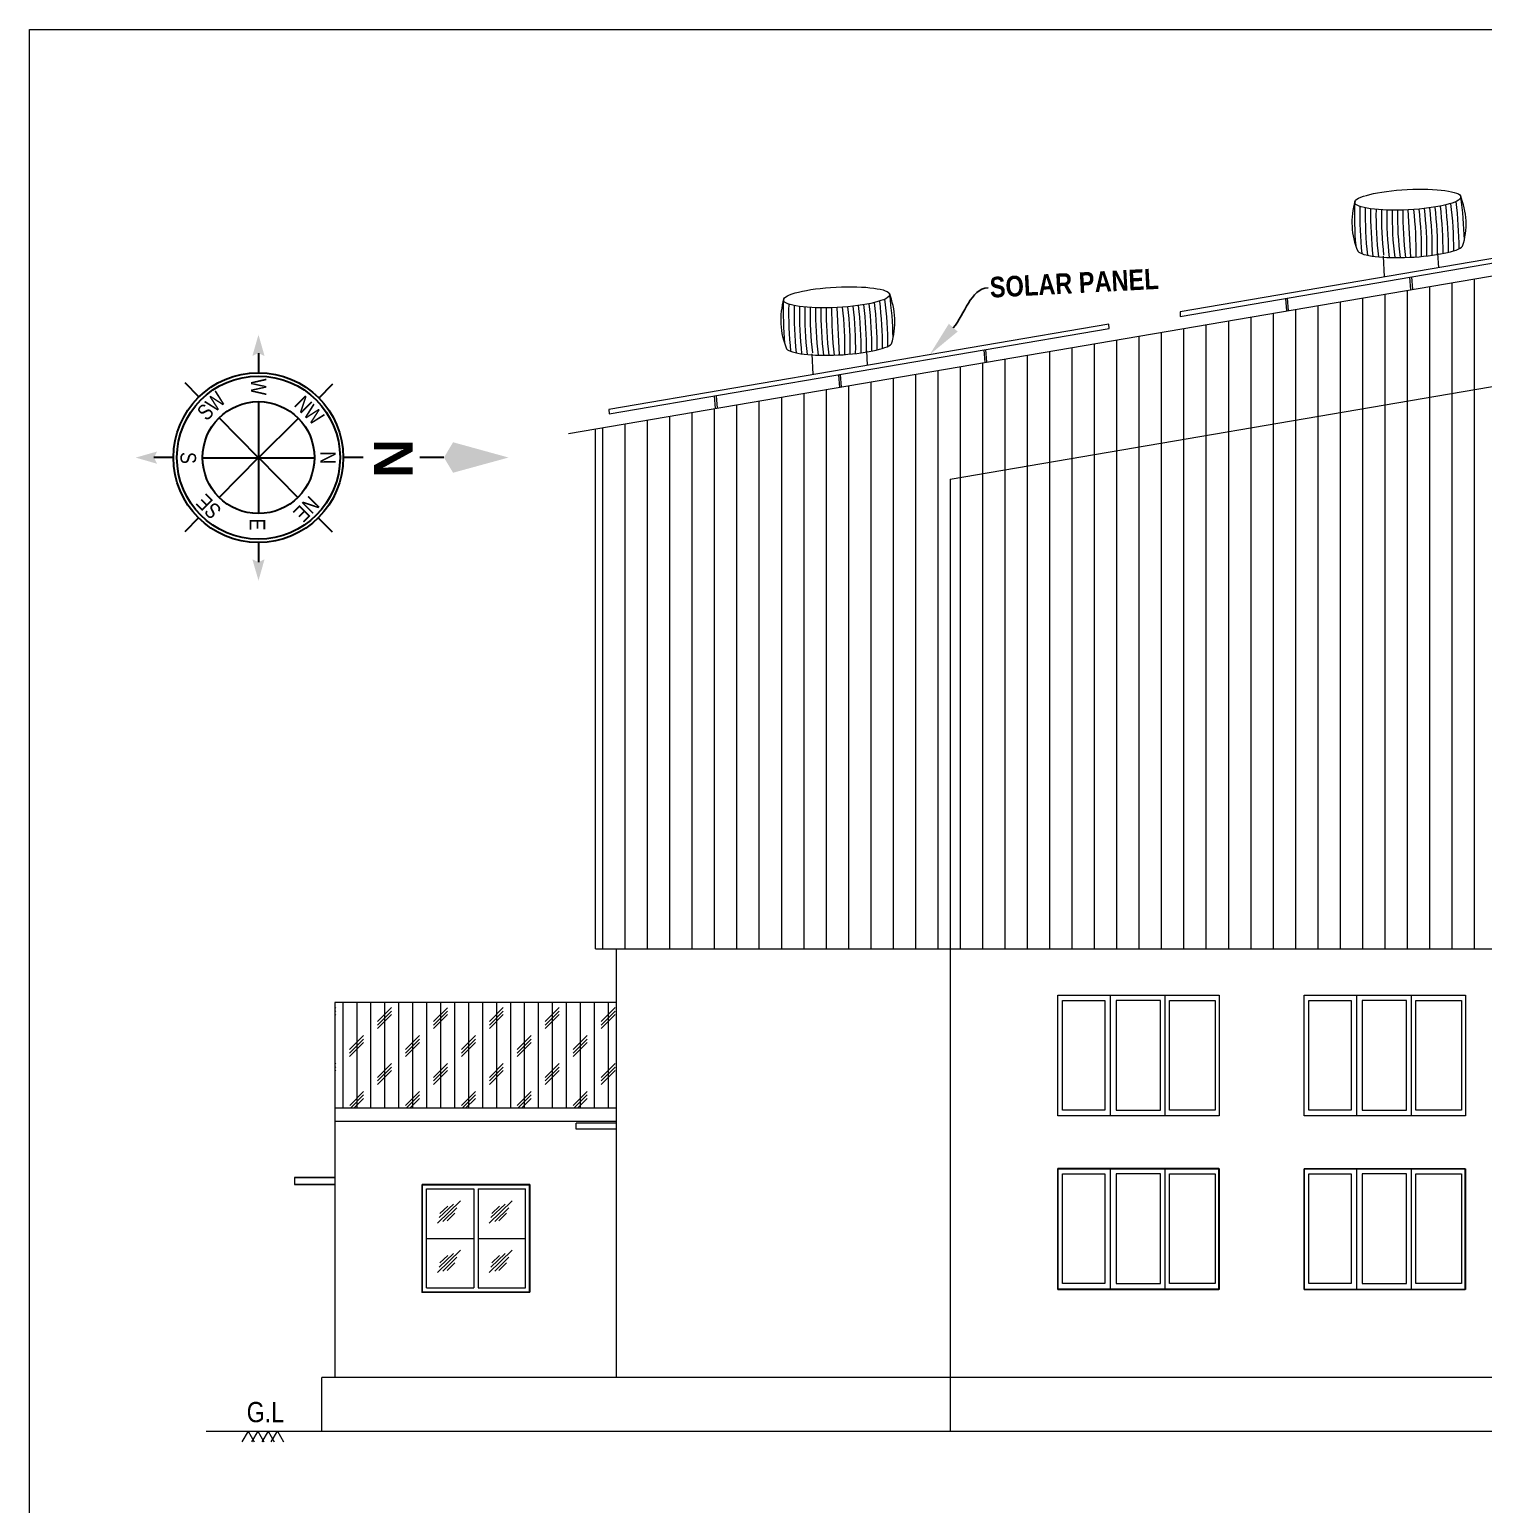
# Model space of a CAD drawing. Header units: metres. Extents: x -1559856 to -1559563, y 43807 to 43972.
# Drawn here: x -1559856.28 to -1559839.76, y 43955.51 to 43972.27 of the extents above; entities that cross this region are included whole.
import ezdxf
from ezdxf import colors
from ezdxf.entities.mleader import LeaderData, LeaderLine
from ezdxf.math import Vec2, Vec3

# ---------------------------------------------------------------- set-up
doc = ezdxf.new("R2010")
doc.units = ezdxf.units.M
doc.header["$LTSCALE"] = 750
doc.header["$MEASUREMENT"] = 0
doc.layers.get('0').update_dxf_attribs({"lineweight": 5})
for name, color, linetype in [('BLK_1_FLR_0_ROOM_1_LIGHT_VENTILATION_1', 5, 'Continuous'), ('doripalli', 144, 'Continuous'), ('LANDSCAPE', 54, 'Continuous')]:
    doc.layers.add(name, color=color, linetype=linetype)
doc.styles.add('3', font='swissck.ttf', dxfattribs={"height": 0.28})
doc.styles.add('K', font='swissc.ttf', dxfattribs={"height": 0.25})
doc.styles.add('sunahari', font='ARIALNB.TTF', dxfattribs={"height": 0.345})

# ---------------------------------------------------------------- blocks, each defined once
blk = doc.blocks.new('A$C1F410503')
for points in [[(1.583, 4.805), (1.386, 4.09), (1.583, 3.973)], [(1.583, 3.973), (1.779, 4.09), (1.583, 4.805)], [(0, 1.583), (0.275, 1.661), (0.236, 1.583)], [(0.275, 1.504), (0.236, 1.583), (0, 1.583)], [(2.894, 1.661), (2.933, 1.583), (3.169, 1.583)], [(3.169, 1.583), (2.894, 1.504), (2.933, 1.583)], [(1.584, 0), (1.506, 0.275), (1.584, 0.236)], [(1.663, 0.275), (1.584, 0.236), (1.584, 0)]]:
    blk.add_solid(points)
at = {"layer": 'LANDSCAPE', "color": 1, "lineweight": 30, "ltscale": 20}
for p, q in [((1.583, 3.973), (1.583, 3.663)), ((1.584, 2.933), (1.584, 2.675)), ((0.816, 2.36), (0.635, 2.542)), ((2.36, 2.353), (2.542, 2.534)), ((1.585, 0.862), (1.585, 2.304)), ((1.586, 1.583), (1.078, 2.096)), ((1.584, 1.583), (2.096, 2.091)), ((0.236, 1.583), (0.49, 1.583)), ((0.863, 1.583), (2.305, 1.583)), ((1.586, 1.583), (1.07, 1.078)), ((1.584, 1.583), (2.096, 1.075)), ((2.679, 1.583), (2.933, 1.583)), ((0.802, 0.816), (0.622, 0.64)), ((2.362, 0.811), (2.541, 0.633)), ((1.584, 0.487), (1.584, 0.236))]:
    blk.add_line(p, q, dxfattribs=at)
for centre, radius in [((1.584, 1.581), 1.094), ((1.584, 1.583), 1.051), ((1.584, 1.583), 0.721)]:
    blk.add_circle(centre, radius, dxfattribs=at)
at = {"layer": 'doripalli', "color": 4, "lineweight": 30, "style": '3'}
for s, p in [('N', (1.502, 2.379)), ('W', (0.564, 1.485)), ('E', (2.368, 1.469)), ('S', (1.512, 0.578))]:
    blk.add_text(s, height=0.2, dxfattribs=at).set_placement(p)
for s, rotation, p in [('NW', 45, (0.91, 2.031)), ('NE', 315, (2.064, 2.242)), ('SW', 135, (1.12, 0.915)), ('SE', 225, (2.253, 1.119))]:
    blk.add_text(s, height=0.2, rotation=rotation, dxfattribs=at).set_placement(p)
at = {"layer": 'doripalli', "color": 3, "lineweight": 30, "ltscale": 20, "insert": (1.343, 3.571), "char_height": 0.5, "width": 0.43438, "attachment_point": 1, "style": '3'}
blk.add_mtext('\\A1;{\\fSwis721 BlkOul BT|b1|i0|c0|p82;\\C4;N}', dxfattribs=at)

msp = doc.modelspace()

# ---------------------------------------------------------------- hatches: boundary and pattern name
at = {"ltscale": 0.1}
h = msp.add_hatch(dxfattribs=at)
h.set_pattern_fill('ANSI31', color=0, scale=0.08, angle=45, style=0)
h.set_pattern_definition([(90, (-1549985.92988, 43820.98005), (-0.254, 0), [])])
h.paths.add_polyline_path([(-1559821.91044, 43967.1637), (-1559833.86544, 43969.2069), (-1559845.82043, 43967.1637), (-1559845.82043, 43961.82359), (-1559821.91044, 43961.82472)], flags=17)
h.paths.add_polyline_path([(-1559845.82043, 43967.1637), (-1559833.86544, 43969.2069), (-1559821.91044, 43967.1637), (-1559821.91044, 43967.77343), (-1559835.76044, 43970.14051), (-1559849.85041, 43967.73242), (-1559849.85041, 43961.8234), (-1559845.82043, 43961.82359)])
h.paths.add_polyline_path([(-1559800.65047, 43967.73254), (-1559811.40044, 43969.5698), (-1559821.91044, 43967.77355), (-1559821.91044, 43961.82353), (-1559800.65047, 43961.82454)])
h = msp.add_hatch()
h.set_pattern_fill('CORK', scale=0.05, angle=90, style=0)
h.set_pattern_definition([(90, (-1549985.92988, 43820.98005), (-0.15875, 0), []), (225, (-1549985.8505, 43821.05943), (0.317500137, -0.317500137), [0.2245065, -0.2245065]), (225, (-1549985.8505, 43821.0991), (0.317500137, -0.317500137), [0.2245065, -0.2245065]), (225, (-1549985.8505, 43821.1388), (0.317500137, -0.317500137), [0.2245065, -0.2245065])])
h.paths.add_polyline_path([(-1559849.61044, 43961.21356), (-1559852.81044, 43961.21356), (-1559852.81044, 43960.01356), (-1559849.61044, 43960.01356)])

# ---------------------------------------------------------------- linework, layer by layer
at = {"color": 7, "ltscale": 0.1}
for p, q in [((-1559840.58408, 43969.68534), (-1559840.61222, 43970.2244)), ((-1559840.89859, 43969.69881), (-1559840.88619, 43969.46133)), ((-1559840.2789, 43969.73115), (-1559840.27032, 43969.56659)), ((-1559847.07572, 43968.57587), (-1559847.10385, 43969.11493)), ((-1559847.39022, 43968.58934), (-1559847.37782, 43968.35186)), ((-1559846.77053, 43968.62168), (-1559846.76195, 43968.45712))]:
    msp.add_line(p, q, dxfattribs=at)
at = {"color": 0, "ltscale": 0.1}
for p, q in [((-1559850.15475, 43967.68041), (-1559835.76044, 43970.14051)), ((-1559845.82043, 43967.1637), (-1559833.86544, 43969.2069)), ((-1559849.85041, 43961.8234), (-1559849.85041, 43967.73242)), ((-1559849.85041, 43961.8234), (-1559821.91044, 43961.82472)), ((-1559849.61044, 43956.95237), (-1559849.61044, 43961.82339)), ((-1559849.61044, 43959.77565), (-1559850.07044, 43959.77565)), ((-1559853.27044, 43959.22465), (-1559852.81044, 43959.22465)), ((-1559853.27044, 43959.22465), (-1559853.27044, 43959.14798)), ((-1559852.81044, 43959.22463), (-1559853.27044, 43959.22463)), ((-1559853.27044, 43959.22463), (-1559853.27044, 43959.14796)), ((-1559853.27044, 43959.14798), (-1559852.81044, 43959.14798)), ((-1559852.81044, 43959.14796), (-1559853.27044, 43959.14796)), ((-1559850.59418, 43959.14798), (-1559851.82085, 43959.14798)), ((-1559851.82085, 43957.92132), (-1559851.82085, 43959.14798)), ((-1559850.59418, 43959.14798), (-1559850.59418, 43957.92132)), ((-1559851.76974, 43959.09687), (-1559851.23307, 43959.09687)), ((-1559851.76974, 43957.97243), (-1559851.76974, 43959.09687)), ((-1559851.3851, 43958.96099), (-1559851.64586, 43958.70822)), ((-1559851.23307, 43959.09687), (-1559851.23307, 43957.97243)), ((-1559851.18196, 43959.09687), (-1559850.64529, 43959.09687)), ((-1559851.18196, 43959.09687), (-1559851.18196, 43957.97243)), ((-1559850.79732, 43958.96099), (-1559851.05808, 43958.70822)), ((-1559850.64529, 43957.97243), (-1559850.64529, 43959.09687)), ((-1559851.62669, 43958.77054), (-1559851.46461, 43958.92485)), ((-1559851.61722, 43958.81765), (-1559851.5283, 43958.90127)), ((-1559851.58297, 43958.72544), (-1559851.4237, 43958.88265)), ((-1559851.53559, 43958.73345), (-1559851.44925, 43958.81972)), ((-1559851.03891, 43958.77054), (-1559850.87683, 43958.92485)), ((-1559851.02944, 43958.81765), (-1559850.94052, 43958.90127)), ((-1559850.9952, 43958.72544), (-1559850.83592, 43958.88265)), ((-1559850.94782, 43958.73345), (-1559850.86147, 43958.81972)), ((-1559851.76974, 43958.53465), (-1559851.23307, 43958.53465)), ((-1559851.18196, 43958.53465), (-1559850.64529, 43958.53465)), ((-1559851.3851, 43958.39877), (-1559851.64586, 43958.146)), ((-1559851.62669, 43958.20832), (-1559851.46461, 43958.36263)), ((-1559851.61722, 43958.25543), (-1559851.5283, 43958.33905)), ((-1559851.58297, 43958.16322), (-1559851.4237, 43958.32042)), ((-1559850.79732, 43958.39877), (-1559851.05808, 43958.146)), ((-1559851.03891, 43958.20832), (-1559850.87683, 43958.36263)), ((-1559851.02944, 43958.25543), (-1559850.94052, 43958.33905)), ((-1559850.9952, 43958.16322), (-1559850.83592, 43958.32042)), ((-1559851.53559, 43958.17123), (-1559851.44925, 43958.2575)), ((-1559850.94782, 43958.17123), (-1559850.86147, 43958.2575)), ((-1559851.76974, 43957.97243), (-1559851.23307, 43957.97243)), ((-1559851.18196, 43957.97243), (-1559850.64529, 43957.97243)), ((-1559851.82085, 43957.92132), (-1559850.59418, 43957.92132)), ((-1559852.9604, 43956.34275), (-1559852.96041, 43956.95356)), ((-1559854.27266, 43956.3437), (-1559799.54998, 43956.34393))]:
    msp.add_line(p, q, dxfattribs=at)
at = {"color": 7, "ltscale": 0.2}
for p, q in [((-1559840.59802, 43969.45898), (-1559840.586, 43969.31578)), ((-1559840.57789, 43969.46242), (-1559840.56587, 43969.31922)), ((-1559841.98813, 43969.22139), (-1559841.97611, 43969.0782)), ((-1559845.4368, 43968.63199), (-1559845.42478, 43968.4888)), ((-1559845.41667, 43968.63543), (-1559845.40465, 43968.49224)), ((-1559847.08965, 43968.3495), (-1559847.07763, 43968.20631)), ((-1559847.06952, 43968.35294), (-1559847.0575, 43968.20975)), ((-1559848.47976, 43968.11192), (-1559848.46774, 43967.96873)), ((-1559845.82043, 43967.1637), (-1559845.82043, 43956.34372)), ((-1559844.00087, 43961.29787), (-1559844.00087, 43959.92575)), ((-1559843.37785, 43961.29787), (-1559843.37785, 43959.92575)), ((-1559841.20205, 43961.29787), (-1559841.20205, 43959.92575)), ((-1559840.57903, 43961.29787), (-1559840.57903, 43959.92575)), ((-1559852.81044, 43961.21356), (-1559852.81044, 43956.95356)), ((-1559844.00087, 43959.32575), (-1559844.00087, 43957.95363)), ((-1559843.37785, 43959.32575), (-1559843.37785, 43957.95363)), ((-1559841.20205, 43959.32575), (-1559841.20205, 43957.95363)), ((-1559840.57903, 43959.32575), (-1559840.57903, 43957.95363))]:
    msp.add_line(p, q, dxfattribs=at)
at = {"color": 0, "ltscale": 0.2}
for p, q in [((-1559842.00826, 43969.21795), (-1559841.99624, 43969.07476)), ((-1559848.49989, 43968.10848), (-1559848.48787, 43967.96529)), ((-1559849.61044, 43961.21356), (-1559852.81044, 43961.21356)), ((-1559849.61044, 43960.01356), (-1559852.81044, 43960.01356)), ((-1559849.61044, 43959.86356), (-1559852.81044, 43959.86356)), ((-1559850.07044, 43959.77565), (-1559850.07044, 43959.84565)), ((-1559849.61044, 43959.84565), (-1559850.07044, 43959.84565)), ((-1559800.89044, 43956.95356), (-1559852.96041, 43956.95356))]:
    msp.add_line(p, q, dxfattribs=at)
at = {"color": 0}
for p, q in [((-1559853.79838, 43956.34369), (-1559853.8692, 43956.22103)), ((-1559853.79838, 43956.34369), (-1559853.72756, 43956.22103)), ((-1559853.6886, 43956.34369), (-1559853.75942, 43956.22103)), ((-1559853.6886, 43956.34369), (-1559853.61778, 43956.22103)), ((-1559853.57128, 43956.34369), (-1559853.6421, 43956.22103)), ((-1559853.57128, 43956.34369), (-1559853.50046, 43956.22103)), ((-1559853.46791, 43956.34369), (-1559853.53873, 43956.22103)), ((-1559853.46424, 43956.34369), (-1559853.39343, 43956.22103))]:
    msp.add_line(p, q, dxfattribs=at)
at = {"color": 7, "ltscale": 0.2}
for points in [[(-1559701.9239, 43862.94666), (-1559856.28176, 43862.94666), (-1559856.28176, 43972.27391), (-1559701.9239, 43972.27391)], [(-1559844.59422, 43961.29787), (-1559842.76225, 43961.29787), (-1559842.76225, 43959.92575), (-1559844.59422, 43959.92575)], [(-1559841.7954, 43961.29787), (-1559839.96343, 43961.29787), (-1559839.96343, 43959.92575), (-1559841.7954, 43959.92575)], [(-1559844.5423, 43961.23854), (-1559844.06021, 43961.23854), (-1559844.06021, 43959.9925), (-1559844.5423, 43959.9925)], [(-1559843.42977, 43961.23854), (-1559843.93412, 43961.23854), (-1559843.93412, 43959.9925), (-1559843.42977, 43959.9925)], [(-1559842.80675, 43959.9925), (-1559843.32594, 43959.9925), (-1559843.32594, 43961.23854), (-1559842.80675, 43961.23854)], [(-1559841.74349, 43961.23854), (-1559841.26139, 43961.23854), (-1559841.26139, 43959.9925), (-1559841.74349, 43959.9925)], [(-1559840.63095, 43961.23854), (-1559841.1353, 43961.23854), (-1559841.1353, 43959.9925), (-1559840.63095, 43959.9925)], [(-1559840.00793, 43959.9925), (-1559840.52712, 43959.9925), (-1559840.52712, 43961.23854), (-1559840.00793, 43961.23854)], [(-1559844.59422, 43959.32575), (-1559842.76225, 43959.32575), (-1559842.76225, 43957.95363), (-1559844.59422, 43957.95363)], [(-1559841.7954, 43959.32575), (-1559839.96343, 43959.32575), (-1559839.96343, 43957.95363), (-1559841.7954, 43957.95363)], [(-1559844.5423, 43959.26641), (-1559844.06021, 43959.26641), (-1559844.06021, 43958.02038), (-1559844.5423, 43958.02038)], [(-1559843.42977, 43959.26641), (-1559843.93412, 43959.26641), (-1559843.93412, 43958.02038), (-1559843.42977, 43958.02038)], [(-1559842.80675, 43958.02038), (-1559843.32594, 43958.02038), (-1559843.32594, 43959.26641), (-1559842.80675, 43959.26641)], [(-1559841.74349, 43959.26641), (-1559841.26139, 43959.26641), (-1559841.26139, 43958.02038), (-1559841.74349, 43958.02038)], [(-1559840.63095, 43959.26641), (-1559841.1353, 43959.26641), (-1559841.1353, 43958.02038), (-1559840.63095, 43958.02038)], [(-1559840.00793, 43958.02038), (-1559840.52712, 43958.02038), (-1559840.52712, 43959.26641), (-1559840.00793, 43959.26641)]]:
    msp.add_lwpolyline(points, close=True, dxfattribs=at)
at = {"color": 0, "ltscale": 0.2}
for points in [[(-1559843.20577, 43969.0649), (-1559843.2031, 43969.01375), (-1559837.52079, 43969.9849), (-1559837.52346, 43970.03605)], [(-1559849.6974, 43967.95542), (-1559849.69473, 43967.90427), (-1559844.01242, 43968.87543), (-1559844.01509, 43968.92658)]]:
    msp.add_lwpolyline(points, close=True, dxfattribs=at)
at = {"color": 7, "ltscale": 0.1}
for centre, radius, start, end in [((-1559840.79138, 43970.06285), 0.8358, 342.396135, 22.784537), ((-1559844.4611, 43969.76561), 4.48755, 1.502687, 7.758755), ((-1559840.41722, 43970.08238), 0.8358, 163.190421, 203.127167), ((-1559836.73636, 43970.16875), 4.48755, 178.209852, 184.478736), ((-1559836.73636, 43970.16875), 4.42651, 178.789672, 185.735804), ((-1559836.73636, 43970.16875), 4.36546, 178.984145, 186.052936), ((-1559836.73636, 43970.16875), 4.30442, 179.106293, 186.285286), ((-1559836.73636, 43970.16875), 4.24338, 179.187177, 186.474684), ((-1559836.73636, 43970.16875), 4.18234, 179.23853, 186.330744), ((-1559836.73636, 43970.16875), 4.12129, 179.26602, 186.774357), ((-1559836.73636, 43970.16875), 4.06025, 179.27264, 186.894956), ((-1559836.73636, 43970.16875), 3.99921, 179.25993, 186.999209), ((-1559836.73636, 43970.16875), 3.93817, 179.2285, 187.088065), ((-1559844.4611, 43969.76561), 3.93817, 358.886083, 6.746495), ((-1559844.4611, 43969.76561), 3.99921, 358.974113, 6.7151), ((-1559844.4611, 43969.76561), 4.06025, 359.077508, 6.702427), ((-1559844.4611, 43969.76561), 4.12129, 359.197176, 6.709087), ((-1559844.4611, 43969.76561), 4.18234, 359.33501, 6.736622), ((-1559844.4611, 43969.76561), 4.24338, 359.494491, 6.788028), ((-1559844.52058, 43969.74906), 4.36546, 359.911729, 6.991239), ((-1559844.4611, 43969.76561), 4.36546, 359.911729, 6.991239), ((-1559844.4611, 43969.76561), 4.42651, 0.222441, 7.185935), ((-1559846.90885, 43968.9729), 0.8358, 163.190421, 203.127167), ((-1559843.22799, 43969.05928), 4.48755, 178.209852, 184.478736), ((-1559851.01221, 43968.63959), 4.36546, 359.911729, 6.991239), ((-1559850.95273, 43968.65614), 4.36546, 359.911729, 6.991239), ((-1559850.95273, 43968.65614), 4.42651, 0.222441, 7.185935), ((-1559847.28301, 43968.95338), 0.8358, 342.396135, 22.784537), ((-1559850.95273, 43968.65614), 4.48755, 1.502687, 7.758755), ((-1559843.22799, 43969.05928), 4.42651, 178.789672, 185.735804), ((-1559843.22799, 43969.05928), 4.36546, 178.984145, 186.052936), ((-1559843.22799, 43969.05928), 4.30442, 179.106293, 186.285286), ((-1559843.22799, 43969.05928), 4.24338, 179.187177, 186.474684), ((-1559843.22799, 43969.05928), 4.18234, 179.23853, 186.330744), ((-1559843.22799, 43969.05928), 4.12129, 179.26602, 186.774357), ((-1559843.22799, 43969.05928), 4.06025, 179.27264, 186.894956), ((-1559843.22799, 43969.05928), 3.99921, 179.25993, 186.999209), ((-1559843.22799, 43969.05928), 3.93817, 179.2285, 187.088065), ((-1559850.95273, 43968.65614), 3.93817, 358.886083, 6.746495), ((-1559850.95273, 43968.65614), 3.99921, 358.974113, 6.7151), ((-1559850.95273, 43968.65614), 4.06025, 359.077508, 6.702427), ((-1559850.95273, 43968.65614), 4.12129, 359.197176, 6.709087), ((-1559850.95273, 43968.65614), 4.18234, 359.33501, 6.736622), ((-1559850.95273, 43968.65614), 4.24338, 359.494491, 6.788028)]:
    msp.add_arc(centre, radius, start, end, dxfattribs=at)
for centre in [(-1559840.61825, 43970.33994), (-1559847.10988, 43969.23046)]:
    msp.add_ellipse(centre, major_axis=(-0.60361, -0.0315), ratio=0.1914059, dxfattribs=at)
for centre in [(-1559840.58861, 43969.80096), (-1559847.08024, 43968.69149)]:
    msp.add_ellipse(centre, major_axis=(-0.60361, -0.0315), ratio=0.1914059, start_param=0.13587485, end_param=2.95160604, dxfattribs=at)
at = {"layer": 'BLK_1_FLR_0_ROOM_1_LIGHT_VENTILATION_1', "color": 4}
for points in [[(-1559844.59422, 43959.32843), (-1559842.76422, 43959.32843), (-1559842.76422, 43957.95843), (-1559844.59422, 43957.95843)], [(-1559844.59422, 43959.32843), (-1559842.76422, 43959.32843), (-1559842.76422, 43957.95843), (-1559844.59422, 43957.95843)], [(-1559844.59422, 43959.32843), (-1559842.76422, 43959.32843), (-1559842.76422, 43957.95843), (-1559844.59422, 43957.95843)], [(-1559844.59422, 43959.32843), (-1559842.76422, 43959.32843), (-1559842.76422, 43957.95843), (-1559844.59422, 43957.95843)], [(-1559844.59422, 43959.32843), (-1559842.76422, 43959.32843), (-1559842.76422, 43957.95843), (-1559844.59422, 43957.95843)], [(-1559844.59422, 43959.32843), (-1559842.76422, 43959.32843), (-1559842.76422, 43957.95843), (-1559844.59422, 43957.95843)], [(-1559844.59422, 43959.32843), (-1559842.76422, 43959.32843), (-1559842.76422, 43957.95843), (-1559844.59422, 43957.95843)], [(-1559844.59422, 43959.32843), (-1559842.76422, 43959.32843), (-1559842.76422, 43957.95843), (-1559844.59422, 43957.95843)], [(-1559844.59422, 43959.32843), (-1559842.76422, 43959.32843), (-1559842.76422, 43957.95843), (-1559844.59422, 43957.95843)], [(-1559844.59422, 43959.32843), (-1559842.76422, 43959.32843), (-1559842.76422, 43957.95843), (-1559844.59422, 43957.95843)], [(-1559844.59422, 43959.32843), (-1559842.76422, 43959.32843), (-1559842.76422, 43957.95843), (-1559844.59422, 43957.95843)], [(-1559844.59422, 43959.32843), (-1559842.76422, 43959.32843), (-1559842.76422, 43957.95843), (-1559844.59422, 43957.95843)], [(-1559844.59422, 43959.32843), (-1559842.76422, 43959.32843), (-1559842.76422, 43957.95843), (-1559844.59422, 43957.95843)], [(-1559844.59422, 43959.32843), (-1559842.76422, 43959.32843), (-1559842.76422, 43957.95843), (-1559844.59422, 43957.95843)], [(-1559844.59422, 43959.32843), (-1559842.76422, 43959.32843), (-1559842.76422, 43957.95843), (-1559844.59422, 43957.95843)], [(-1559844.59422, 43959.32843), (-1559842.76422, 43959.32843), (-1559842.76422, 43957.95843), (-1559844.59422, 43957.95843)], [(-1559844.59422, 43959.32843), (-1559842.76422, 43959.32843), (-1559842.76422, 43957.95843), (-1559844.59422, 43957.95843)], [(-1559844.59422, 43959.32843), (-1559842.76422, 43959.32843), (-1559842.76422, 43957.95843), (-1559844.59422, 43957.95843)], [(-1559844.59422, 43959.32843), (-1559842.76422, 43959.32843), (-1559842.76422, 43957.95843), (-1559844.59422, 43957.95843)], [(-1559844.59422, 43959.32843), (-1559842.76422, 43959.32843), (-1559842.76422, 43957.95843), (-1559844.59422, 43957.95843)], [(-1559844.59422, 43959.32843), (-1559842.76422, 43959.32843), (-1559842.76422, 43957.95843), (-1559844.59422, 43957.95843)], [(-1559844.59422, 43959.32843), (-1559842.76422, 43959.32843), (-1559842.76422, 43957.95843), (-1559844.59422, 43957.95843)], [(-1559844.59422, 43959.32843), (-1559842.76422, 43959.32843), (-1559842.76422, 43957.95843), (-1559844.59422, 43957.95843)], [(-1559844.59422, 43959.32843), (-1559842.76422, 43959.32843), (-1559842.76422, 43957.95843), (-1559844.59422, 43957.95843)], [(-1559844.59422, 43959.32843), (-1559842.76422, 43959.32843), (-1559842.76422, 43957.95843), (-1559844.59422, 43957.95843)], [(-1559844.59422, 43959.32843), (-1559842.76422, 43959.32843), (-1559842.76422, 43957.95843), (-1559844.59422, 43957.95843)], [(-1559844.59422, 43959.32843), (-1559842.76422, 43959.32843), (-1559842.76422, 43957.95843), (-1559844.59422, 43957.95843)], [(-1559844.59422, 43959.32843), (-1559842.76422, 43959.32843), (-1559842.76422, 43957.95843), (-1559844.59422, 43957.95843)], [(-1559844.59422, 43959.32843), (-1559842.76422, 43959.32843), (-1559842.76422, 43957.95843), (-1559844.59422, 43957.95843)], [(-1559844.59422, 43959.32843), (-1559842.76422, 43959.32843), (-1559842.76422, 43957.95843), (-1559844.59422, 43957.95843)], [(-1559844.59422, 43959.32843), (-1559842.76422, 43959.32843), (-1559842.76422, 43957.95843), (-1559844.59422, 43957.95843)], [(-1559844.59422, 43959.32843), (-1559842.76422, 43959.32843), (-1559842.76422, 43957.95843), (-1559844.59422, 43957.95843)], [(-1559844.59422, 43959.32843), (-1559842.76422, 43959.32843), (-1559842.76422, 43957.95843), (-1559844.59422, 43957.95843)], [(-1559844.59422, 43959.32843), (-1559842.76422, 43959.32843), (-1559842.76422, 43957.95843), (-1559844.59422, 43957.95843)], [(-1559844.59422, 43959.32843), (-1559842.76422, 43959.32843), (-1559842.76422, 43957.95843), (-1559844.59422, 43957.95843)], [(-1559844.59422, 43959.32843), (-1559842.76422, 43959.32843), (-1559842.76422, 43957.95843), (-1559844.59422, 43957.95843)], [(-1559844.59422, 43959.32843), (-1559842.76422, 43959.32843), (-1559842.76422, 43957.95843), (-1559844.59422, 43957.95843)], [(-1559844.59422, 43959.32843), (-1559842.76422, 43959.32843), (-1559842.76422, 43957.95843), (-1559844.59422, 43957.95843)], [(-1559844.59422, 43959.32843), (-1559842.76422, 43959.32843), (-1559842.76422, 43957.95843), (-1559844.59422, 43957.95843)], [(-1559844.59422, 43959.32843), (-1559842.76422, 43959.32843), (-1559842.76422, 43957.95843), (-1559844.59422, 43957.95843)], [(-1559844.59422, 43959.32843), (-1559842.76422, 43959.32843), (-1559842.76422, 43957.95843), (-1559844.59422, 43957.95843)], [(-1559844.59422, 43959.32843), (-1559842.76422, 43959.32843), (-1559842.76422, 43957.95843), (-1559844.59422, 43957.95843)], [(-1559844.59422, 43959.32843), (-1559842.76422, 43959.32843), (-1559842.76422, 43957.95843), (-1559844.59422, 43957.95843)], [(-1559844.59422, 43959.32843), (-1559842.76422, 43959.32843), (-1559842.76422, 43957.95843), (-1559844.59422, 43957.95843)], [(-1559844.59422, 43959.32843), (-1559842.76422, 43959.32843), (-1559842.76422, 43957.95843), (-1559844.59422, 43957.95843)], [(-1559844.59422, 43959.32843), (-1559842.76422, 43959.32843), (-1559842.76422, 43957.95843), (-1559844.59422, 43957.95843)], [(-1559844.59422, 43959.32363), (-1559842.76422, 43959.32363), (-1559842.76422, 43957.95363), (-1559844.59422, 43957.95363)], [(-1559844.59422, 43959.32363), (-1559842.76422, 43959.32363), (-1559842.76422, 43957.95363), (-1559844.59422, 43957.95363)], [(-1559844.59422, 43959.32363), (-1559842.76422, 43959.32363), (-1559842.76422, 43957.95363), (-1559844.59422, 43957.95363)], [(-1559844.59422, 43959.32363), (-1559842.76422, 43959.32363), (-1559842.76422, 43957.95363), (-1559844.59422, 43957.95363)], [(-1559844.59422, 43959.32363), (-1559842.76422, 43959.32363), (-1559842.76422, 43957.95363), (-1559844.59422, 43957.95363)], [(-1559844.59422, 43959.32363), (-1559842.76422, 43959.32363), (-1559842.76422, 43957.95363), (-1559844.59422, 43957.95363)], [(-1559844.59422, 43959.32363), (-1559842.76422, 43959.32363), (-1559842.76422, 43957.95363), (-1559844.59422, 43957.95363)], [(-1559844.59422, 43959.32363), (-1559842.76422, 43959.32363), (-1559842.76422, 43957.95363), (-1559844.59422, 43957.95363)], [(-1559844.59422, 43959.32363), (-1559842.76422, 43959.32363), (-1559842.76422, 43957.95363), (-1559844.59422, 43957.95363)], [(-1559844.59422, 43959.32363), (-1559842.76422, 43959.32363), (-1559842.76422, 43957.95363), (-1559844.59422, 43957.95363)], [(-1559844.59422, 43959.32363), (-1559842.76422, 43959.32363), (-1559842.76422, 43957.95363), (-1559844.59422, 43957.95363)], [(-1559844.59422, 43959.32363), (-1559842.76422, 43959.32363), (-1559842.76422, 43957.95363), (-1559844.59422, 43957.95363)], [(-1559844.59422, 43959.32363), (-1559842.76422, 43959.32363), (-1559842.76422, 43957.95363), (-1559844.59422, 43957.95363)], [(-1559844.59422, 43959.32363), (-1559842.76422, 43959.32363), (-1559842.76422, 43957.95363), (-1559844.59422, 43957.95363)], [(-1559844.59422, 43959.32363), (-1559842.76422, 43959.32363), (-1559842.76422, 43957.95363), (-1559844.59422, 43957.95363)], [(-1559844.59422, 43959.32363), (-1559842.76422, 43959.32363), (-1559842.76422, 43957.95363), (-1559844.59422, 43957.95363)], [(-1559844.59422, 43959.32363), (-1559842.76422, 43959.32363), (-1559842.76422, 43957.95363), (-1559844.59422, 43957.95363)], [(-1559844.59422, 43959.32363), (-1559842.76422, 43959.32363), (-1559842.76422, 43957.95363), (-1559844.59422, 43957.95363)], [(-1559844.59422, 43959.32363), (-1559842.76422, 43959.32363), (-1559842.76422, 43957.95363), (-1559844.59422, 43957.95363)], [(-1559844.59422, 43959.32363), (-1559842.76422, 43959.32363), (-1559842.76422, 43957.95363), (-1559844.59422, 43957.95363)], [(-1559844.59422, 43959.32363), (-1559842.76422, 43959.32363), (-1559842.76422, 43957.95363), (-1559844.59422, 43957.95363)], [(-1559844.59422, 43959.32363), (-1559842.76422, 43959.32363), (-1559842.76422, 43957.95363), (-1559844.59422, 43957.95363)], [(-1559844.59422, 43959.32363), (-1559842.76422, 43959.32363), (-1559842.76422, 43957.95363), (-1559844.59422, 43957.95363)], [(-1559844.59422, 43959.32363), (-1559842.76422, 43959.32363), (-1559842.76422, 43957.95363), (-1559844.59422, 43957.95363)], [(-1559844.59422, 43959.32363), (-1559842.76422, 43959.32363), (-1559842.76422, 43957.95363), (-1559844.59422, 43957.95363)], [(-1559844.59422, 43959.32363), (-1559842.76422, 43959.32363), (-1559842.76422, 43957.95363), (-1559844.59422, 43957.95363)], [(-1559844.59422, 43959.32363), (-1559842.76422, 43959.32363), (-1559842.76422, 43957.95363), (-1559844.59422, 43957.95363)], [(-1559844.59422, 43959.32363), (-1559842.76422, 43959.32363), (-1559842.76422, 43957.95363), (-1559844.59422, 43957.95363)], [(-1559844.59422, 43959.32363), (-1559842.76422, 43959.32363), (-1559842.76422, 43957.95363), (-1559844.59422, 43957.95363)], [(-1559844.59422, 43959.32363), (-1559842.76422, 43959.32363), (-1559842.76422, 43957.95363), (-1559844.59422, 43957.95363)], [(-1559844.59422, 43959.32363), (-1559842.76422, 43959.32363), (-1559842.76422, 43957.95363), (-1559844.59422, 43957.95363)], [(-1559844.59422, 43959.32363), (-1559842.76422, 43959.32363), (-1559842.76422, 43957.95363), (-1559844.59422, 43957.95363)], [(-1559844.59422, 43959.32363), (-1559842.76422, 43959.32363), (-1559842.76422, 43957.95363), (-1559844.59422, 43957.95363)], [(-1559844.59422, 43959.32363), (-1559842.76422, 43959.32363), (-1559842.76422, 43957.95363), (-1559844.59422, 43957.95363)], [(-1559844.59422, 43959.32363), (-1559842.76422, 43959.32363), (-1559842.76422, 43957.95363), (-1559844.59422, 43957.95363)], [(-1559844.59422, 43959.32363), (-1559842.76422, 43959.32363), (-1559842.76422, 43957.95363), (-1559844.59422, 43957.95363)], [(-1559844.59422, 43959.32363), (-1559842.76422, 43959.32363), (-1559842.76422, 43957.95363), (-1559844.59422, 43957.95363)], [(-1559844.59422, 43959.32363), (-1559842.76422, 43959.32363), (-1559842.76422, 43957.95363), (-1559844.59422, 43957.95363)], [(-1559844.59422, 43959.32363), (-1559842.76422, 43959.32363), (-1559842.76422, 43957.95363), (-1559844.59422, 43957.95363)], [(-1559844.59422, 43959.32363), (-1559842.76422, 43959.32363), (-1559842.76422, 43957.95363), (-1559844.59422, 43957.95363)], [(-1559844.59422, 43959.32363), (-1559842.76422, 43959.32363), (-1559842.76422, 43957.95363), (-1559844.59422, 43957.95363)], [(-1559844.59422, 43959.32363), (-1559842.76422, 43959.32363), (-1559842.76422, 43957.95363), (-1559844.59422, 43957.95363)], [(-1559844.59422, 43959.32363), (-1559842.76422, 43959.32363), (-1559842.76422, 43957.95363), (-1559844.59422, 43957.95363)], [(-1559844.59422, 43959.32363), (-1559842.76422, 43959.32363), (-1559842.76422, 43957.95363), (-1559844.59422, 43957.95363)], [(-1559844.59422, 43959.32363), (-1559842.76422, 43959.32363), (-1559842.76422, 43957.95363), (-1559844.59422, 43957.95363)], [(-1559844.59422, 43959.32363), (-1559842.76422, 43959.32363), (-1559842.76422, 43957.95363), (-1559844.59422, 43957.95363)], [(-1559844.59422, 43959.32363), (-1559842.76422, 43959.32363), (-1559842.76422, 43957.95363), (-1559844.59422, 43957.95363)], [(-1559844.59422, 43959.32363), (-1559842.76422, 43959.32363), (-1559842.76422, 43957.95363), (-1559844.59422, 43957.95363)], [(-1559844.59422, 43959.32363), (-1559842.76422, 43959.32363), (-1559842.76422, 43957.95363), (-1559844.59422, 43957.95363)], [(-1559841.7954, 43959.32363), (-1559839.9654, 43959.32363), (-1559839.9654, 43957.95363), (-1559841.7954, 43957.95363)], [(-1559841.7954, 43959.32363), (-1559839.9654, 43959.32363), (-1559839.9654, 43957.95363), (-1559841.7954, 43957.95363)], [(-1559841.7954, 43959.32363), (-1559839.9654, 43959.32363), (-1559839.9654, 43957.95363), (-1559841.7954, 43957.95363)], [(-1559841.7954, 43959.32363), (-1559839.9654, 43959.32363), (-1559839.9654, 43957.95363), (-1559841.7954, 43957.95363)], [(-1559841.7954, 43959.32363), (-1559839.9654, 43959.32363), (-1559839.9654, 43957.95363), (-1559841.7954, 43957.95363)], [(-1559841.7954, 43959.32363), (-1559839.9654, 43959.32363), (-1559839.9654, 43957.95363), (-1559841.7954, 43957.95363)], [(-1559841.7954, 43959.32363), (-1559839.9654, 43959.32363), (-1559839.9654, 43957.95363), (-1559841.7954, 43957.95363)], [(-1559841.7954, 43959.32363), (-1559839.9654, 43959.32363), (-1559839.9654, 43957.95363), (-1559841.7954, 43957.95363)], [(-1559841.7954, 43959.32363), (-1559839.9654, 43959.32363), (-1559839.9654, 43957.95363), (-1559841.7954, 43957.95363)], [(-1559841.7954, 43959.32363), (-1559839.9654, 43959.32363), (-1559839.9654, 43957.95363), (-1559841.7954, 43957.95363)], [(-1559841.7954, 43959.32363), (-1559839.9654, 43959.32363), (-1559839.9654, 43957.95363), (-1559841.7954, 43957.95363)], [(-1559841.7954, 43959.32363), (-1559839.9654, 43959.32363), (-1559839.9654, 43957.95363), (-1559841.7954, 43957.95363)], [(-1559841.7954, 43959.32363), (-1559839.9654, 43959.32363), (-1559839.9654, 43957.95363), (-1559841.7954, 43957.95363)], [(-1559841.7954, 43959.32363), (-1559839.9654, 43959.32363), (-1559839.9654, 43957.95363), (-1559841.7954, 43957.95363)], [(-1559841.7954, 43959.32363), (-1559839.9654, 43959.32363), (-1559839.9654, 43957.95363), (-1559841.7954, 43957.95363)], [(-1559841.7954, 43959.32363), (-1559839.9654, 43959.32363), (-1559839.9654, 43957.95363), (-1559841.7954, 43957.95363)], [(-1559841.7954, 43959.32363), (-1559839.9654, 43959.32363), (-1559839.9654, 43957.95363), (-1559841.7954, 43957.95363)], [(-1559841.7954, 43959.32363), (-1559839.9654, 43959.32363), (-1559839.9654, 43957.95363), (-1559841.7954, 43957.95363)], [(-1559841.7954, 43959.32363), (-1559839.9654, 43959.32363), (-1559839.9654, 43957.95363), (-1559841.7954, 43957.95363)], [(-1559841.7954, 43959.32363), (-1559839.9654, 43959.32363), (-1559839.9654, 43957.95363), (-1559841.7954, 43957.95363)], [(-1559841.7954, 43959.32363), (-1559839.9654, 43959.32363), (-1559839.9654, 43957.95363), (-1559841.7954, 43957.95363)], [(-1559841.7954, 43959.32363), (-1559839.9654, 43959.32363), (-1559839.9654, 43957.95363), (-1559841.7954, 43957.95363)], [(-1559841.7954, 43959.32363), (-1559839.9654, 43959.32363), (-1559839.9654, 43957.95363), (-1559841.7954, 43957.95363)], [(-1559841.7954, 43959.32363), (-1559839.9654, 43959.32363), (-1559839.9654, 43957.95363), (-1559841.7954, 43957.95363)], [(-1559841.7954, 43959.32363), (-1559839.9654, 43959.32363), (-1559839.9654, 43957.95363), (-1559841.7954, 43957.95363)], [(-1559841.7954, 43959.32363), (-1559839.9654, 43959.32363), (-1559839.9654, 43957.95363), (-1559841.7954, 43957.95363)], [(-1559841.7954, 43959.32363), (-1559839.9654, 43959.32363), (-1559839.9654, 43957.95363), (-1559841.7954, 43957.95363)], [(-1559841.7954, 43959.32363), (-1559839.9654, 43959.32363), (-1559839.9654, 43957.95363), (-1559841.7954, 43957.95363)], [(-1559841.7954, 43959.32363), (-1559839.9654, 43959.32363), (-1559839.9654, 43957.95363), (-1559841.7954, 43957.95363)], [(-1559841.7954, 43959.32363), (-1559839.9654, 43959.32363), (-1559839.9654, 43957.95363), (-1559841.7954, 43957.95363)], [(-1559841.7954, 43959.32363), (-1559839.9654, 43959.32363), (-1559839.9654, 43957.95363), (-1559841.7954, 43957.95363)], [(-1559841.7954, 43959.32363), (-1559839.9654, 43959.32363), (-1559839.9654, 43957.95363), (-1559841.7954, 43957.95363)], [(-1559841.7954, 43959.32363), (-1559839.9654, 43959.32363), (-1559839.9654, 43957.95363), (-1559841.7954, 43957.95363)], [(-1559841.7954, 43959.32363), (-1559839.9654, 43959.32363), (-1559839.9654, 43957.95363), (-1559841.7954, 43957.95363)], [(-1559841.7954, 43959.32363), (-1559839.9654, 43959.32363), (-1559839.9654, 43957.95363), (-1559841.7954, 43957.95363)], [(-1559841.7954, 43959.32363), (-1559839.9654, 43959.32363), (-1559839.9654, 43957.95363), (-1559841.7954, 43957.95363)], [(-1559841.7954, 43959.32363), (-1559839.9654, 43959.32363), (-1559839.9654, 43957.95363), (-1559841.7954, 43957.95363)], [(-1559841.7954, 43959.32363), (-1559839.9654, 43959.32363), (-1559839.9654, 43957.95363), (-1559841.7954, 43957.95363)], [(-1559841.7954, 43959.32363), (-1559839.9654, 43959.32363), (-1559839.9654, 43957.95363), (-1559841.7954, 43957.95363)], [(-1559841.7954, 43959.32363), (-1559839.9654, 43959.32363), (-1559839.9654, 43957.95363), (-1559841.7954, 43957.95363)], [(-1559841.7954, 43959.32363), (-1559839.9654, 43959.32363), (-1559839.9654, 43957.95363), (-1559841.7954, 43957.95363)], [(-1559841.7954, 43959.32363), (-1559839.9654, 43959.32363), (-1559839.9654, 43957.95363), (-1559841.7954, 43957.95363)], [(-1559841.7954, 43959.32363), (-1559839.9654, 43959.32363), (-1559839.9654, 43957.95363), (-1559841.7954, 43957.95363)], [(-1559841.7954, 43959.32363), (-1559839.9654, 43959.32363), (-1559839.9654, 43957.95363), (-1559841.7954, 43957.95363)], [(-1559841.7954, 43959.32363), (-1559839.9654, 43959.32363), (-1559839.9654, 43957.95363), (-1559841.7954, 43957.95363)], [(-1559841.7954, 43959.32363), (-1559839.9654, 43959.32363), (-1559839.9654, 43957.95363), (-1559841.7954, 43957.95363)], [(-1559851.82085, 43959.14132), (-1559850.60085, 43959.14132), (-1559850.60085, 43957.92132), (-1559851.82085, 43957.92132)], [(-1559851.82085, 43959.14132), (-1559850.60085, 43959.14132), (-1559850.60085, 43957.92132), (-1559851.82085, 43957.92132)], [(-1559851.82085, 43959.14132), (-1559850.60085, 43959.14132), (-1559850.60085, 43957.92132), (-1559851.82085, 43957.92132)], [(-1559851.82085, 43959.14132), (-1559850.60085, 43959.14132), (-1559850.60085, 43957.92132), (-1559851.82085, 43957.92132)], [(-1559851.82085, 43959.14132), (-1559850.60085, 43959.14132), (-1559850.60085, 43957.92132), (-1559851.82085, 43957.92132)]]:
    msp.add_lwpolyline(points, close=True, dxfattribs=at)

# ---------------------------------------------------------------- block references
at = {"color": 7, "lineweight": 30, "ltscale": 20, "xscale": 0.8819999999999998, "yscale": 0.8819999999999998, "zscale": 0.8819999999999998, "rotation": 269.9999999999999}
msp.add_blockref('A$C1F410503', (-1559855.07553, 43968.8053, -12033.48169), dxfattribs=at)

# ---------------------------------------------------------------- texts
at = {"color": 0, "style": 'K'}
msp.add_text('G.L', height=0.229872, dxfattribs=at).set_placement((-1559853.81364, 43956.44519))

# ---------------------------------------------------------------- leaders
at = {"color": 7, "ltscale": 0.2}
ml = msp.add_multileader_mtext('Standard', dxfattribs=at)
ml.set_content('{\\C7;SOLAR PANEL}', color=4, style='sunahari')
ml.set_leader_properties(color=252)
ml.build(insert=Vec2(0, 0))
ml.multileader.update_dxf_attribs({"leader_type": 2, "text_left_attachment_type": 2, "text_right_attachment_type": 2, "dogleg_length": 0.2, "arrow_head_size": 0.40695})
ctx = ml.context
ctx.base_point, ctx.char_height, ctx.arrow_head_size, ctx.landing_gap_size, ctx.plane_origin, ctx.plane_x_axis, ctx.plane_y_axis = Vec3(-1559845.38847, 43969.33767), 0.2339959, 0.40695, 0.02035, Vec3(-1559846.43816, 43967.8676), Vec3(0.99864095, 0.05211772), Vec3(-0.05211772, 0.99864095)
ctx.left_attachment, ctx.right_attachment = 2, 2
notes = []
notes.append((ctx, [(0, (1, 1, 0), (-1559845.59167, 43969.32706), (0.99864095, 0.05211772), 0.20347, [(0, [(-1559846.05161, 43968.57852)], 0, [])])]))
ctx.mtext.insert, ctx.mtext.text_direction, ctx.mtext.rotation, ctx.mtext.flow_direction = Vec3(-1559845.37446, 43969.45955), Vec3(0.99864095, 0.05211772), 0.05214135, 5
for ctx, leaders in notes:
    for number, flags, end, landing, length, lines in leaders:
        leader = LeaderData()
        leader.index, (leader.has_last_leader_line, leader.has_dogleg_vector, leader.attachment_direction) = number, flags
        leader.last_leader_point, leader.dogleg_vector, leader.dogleg_length = Vec3(end), Vec3(landing), length
        for number, points, colour, breaks in lines:
            line = LeaderLine()
            line.index, line.vertices, line.color, line.breaks = number, Vec3.list(points), colors.encode_raw_color(colour), breaks
            leader.lines.append(line)
        ctx.leaders.append(leader)

doc.saveas('drawing.dxf')
